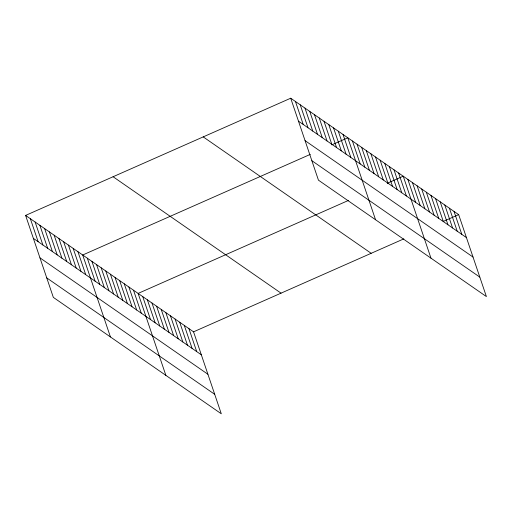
<?xml version="1.0" encoding="UTF-8"?>
<svg xmlns="http://www.w3.org/2000/svg" width="512" height="512" viewBox="0 0 512 512"><rect width="100%" height="100%" fill="white"/><g stroke="black" fill="none" stroke-linecap="round" stroke-linejoin="round"><path stroke-width="0.77" d="M25.6 215.418L193.555 331.834L221.293 413.786L53.338 297.376L25.6 215.418L290.707 98.214L458.662 214.624L486.4 296.582L318.445 180.166L290.707 98.214M310.317 154.368L82.707 255.002L110.445 336.954M331.84 144.851L347.808 137.792L375.552 219.744M348.384 200.461L138.131 293.414L165.869 375.373M387.264 183.27L403.232 176.211L430.976 258.163M193.555 331.834L403.808 238.874M443.386 221.376L458.662 214.624M298.477 121.171L466.432 237.587M305.069 140.64L473.024 257.056M311.859 160.698L479.808 277.114M203.219 136.89L371.174 253.306M113.088 176.742L281.037 293.158M33.37 238.381L201.325 354.797M39.962 257.85L207.917 374.266M46.752 277.907L214.707 394.323M454.042 211.424L461.811 234.387M449.421 208.224L457.197 231.181M444.806 205.024L452.576 227.981M440.186 201.818L447.955 224.781M435.565 198.618L443.341 221.581M430.95 195.418L438.72 218.381M426.33 192.218L434.099 215.174M421.709 189.018L429.485 211.974M417.094 185.811L424.864 208.774M412.474 182.611L420.243 205.574M407.853 179.411L415.629 202.374M398.618 173.005L406.387 195.968M393.997 169.805L401.766 192.768M389.376 166.605L397.152 189.568M384.762 163.405L392.531 186.362M380.141 160.205L387.91 183.162M375.52 156.998L383.296 179.962M370.906 153.798L378.675 176.762M366.285 150.598L374.054 173.562M361.664 147.398L369.44 170.355M357.05 144.198L364.819 167.155M352.429 140.992L360.198 163.955M343.053 134.496L350.822 157.453M338.291 131.194L346.067 154.157M333.536 127.898L341.306 150.861M328.774 124.602L336.55 147.558M324.019 121.299L331.789 144.262M319.258 118.003L327.027 140.96M314.502 114.701L322.272 137.664M309.741 111.405L317.51 134.368M304.979 108.109L312.755 131.066M300.224 104.806L307.994 127.77M295.462 101.51L303.238 124.474M188.934 328.634L196.704 351.59M184.314 325.434L192.09 348.39M179.699 322.227L187.469 345.19M175.078 319.027L182.848 341.99M170.458 315.827L178.234 338.79M165.843 312.627L173.613 335.584M161.222 309.427L168.992 332.384M156.602 306.221L164.378 329.184M151.987 303.021L159.757 325.984M147.366 299.821L155.136 322.784M142.746 296.621L150.522 319.578M133.51 290.214L141.28 313.178M128.89 287.014L136.666 309.978M124.275 283.814L132.045 306.771M119.654 280.614L127.424 303.571M115.034 277.408L122.81 300.371M110.419 274.208L118.189 297.171M105.798 271.008L113.568 293.971M101.178 267.808L108.954 290.765M96.563 264.608L104.333 287.565M91.942 261.402L99.712 284.365M87.322 258.202L95.098 281.165M77.946 251.699L85.715 274.662M73.184 248.403L80.96 271.366M68.429 245.107L76.198 268.064M63.667 241.805L71.443 264.768M58.912 238.509L66.682 261.472M54.15 235.213L61.926 258.17M49.395 231.91L57.165 254.874M44.634 228.614L52.41 251.578M39.878 225.312L47.648 248.275M35.117 222.016L42.886 244.979M30.362 218.72L38.131 241.677"/></g></svg>
